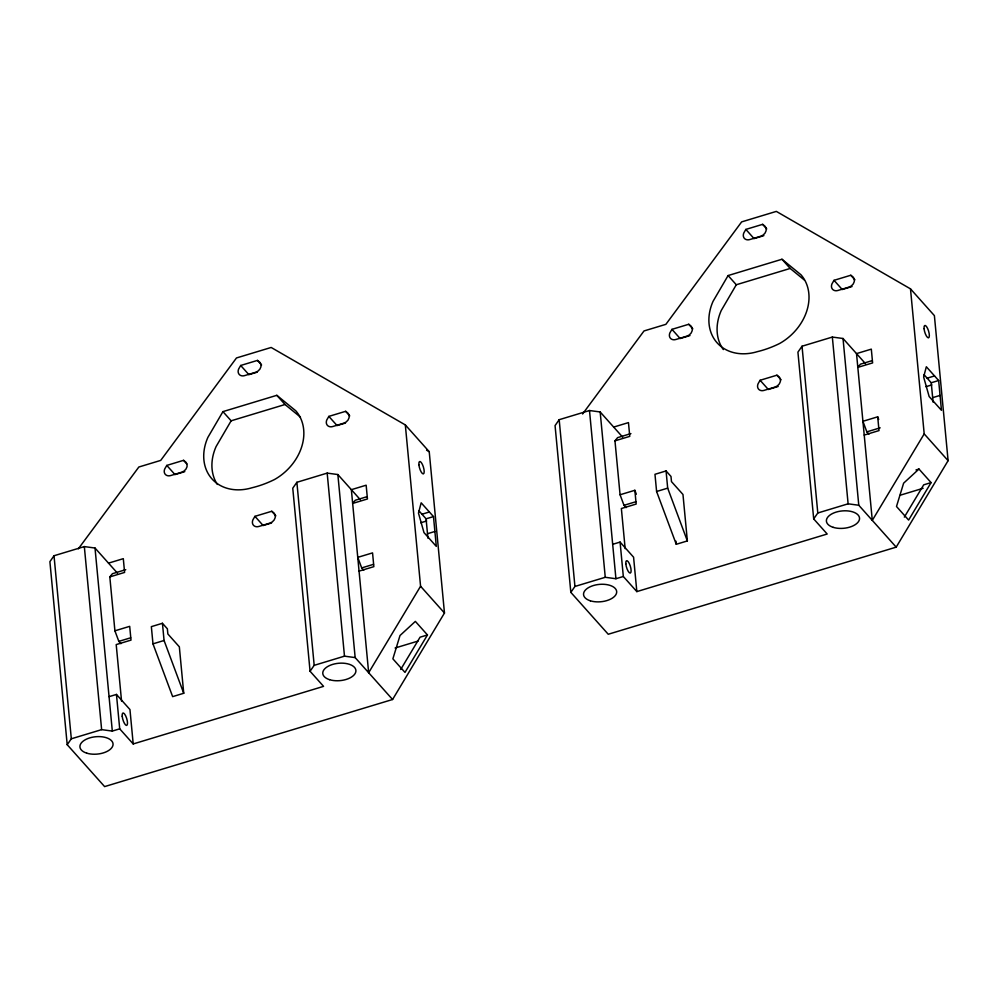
<?xml version="1.0" encoding="UTF-8"?>
<svg xmlns="http://www.w3.org/2000/svg" width="998" height="998" viewBox="0 0 998 998"><rect width="100%" height="100%" fill="white"/><g stroke="black" fill="none" stroke-linecap="round" stroke-linejoin="round"><path stroke-width="1.5" d="M166.791 465.417L164.782 468.848A6.487 5.165 -41.8 0 0 165.294 474.362A6.487 5.165 -41.8 0 0 170.683 475.559L181.773 472.204A6.487 5.165 -41.8 0 0 186.115 462.398L183.582 460.328L166.791 465.417L174.987 474.599L184.792 471.642M240.693 365.48L238.684 368.923A6.487 5.165 -41.8 0 0 239.208 374.425A6.487 5.165 -41.8 0 0 244.585 375.622L255.675 372.279A6.487 5.165 -41.8 0 0 260.016 362.461L257.484 360.403L240.693 365.48L248.901 374.662L257.297 372.129M222.941 411.625L207.871 437.411A48.69 38.697 -41.8 0 0 252.145 487.723A95.122 75.586 -41.8 0 0 274.575 479.489A48.69 38.697 -41.8 0 0 295.795 410.814L276.82 395.32L222.941 411.625L231.137 420.807L285.029 404.514L300.435 417.102M231.137 420.807L216.067 446.605A48.69 38.697 -41.8 0 0 217.339 484.442M254.939 516.34L252.943 519.758A6.487 5.165 -41.8 0 0 253.467 525.272A6.487 5.165 -41.8 0 0 258.844 526.47L269.934 523.114A6.487 5.165 -41.8 0 0 274.275 513.309L271.768 511.263L254.939 516.34L263.148 525.534L271.556 522.989M328.853 416.391L326.845 419.834A6.487 5.165 -41.8 0 0 327.369 425.335A6.487 5.165 -41.8 0 0 332.746 426.533L343.836 423.177A6.487 5.165 -41.8 0 0 348.177 413.372L345.657 411.313L328.853 416.391L337.062 425.572L345.458 423.04M671.953 329.352L669.932 332.796A6.487 5.165 -41.8 0 0 670.456 338.297A6.487 5.165 -41.8 0 0 675.846 339.495L686.936 336.151A6.487 5.165 -41.8 0 0 691.277 326.334L688.745 324.275L671.953 329.352L680.149 338.534L689.955 335.577M745.855 229.415L743.847 232.858A6.487 5.165 -41.8 0 0 744.358 238.36A6.487 5.165 -41.8 0 0 749.748 239.57L760.838 236.214A6.487 5.165 -41.8 0 0 765.179 226.409L762.647 224.338L745.855 229.415L754.051 238.609L763.857 235.64M728.091 275.56L713.034 301.359A48.69 38.697 -41.8 0 0 757.307 351.67A95.122 75.586 -41.8 0 0 779.737 343.437A48.69 38.697 -41.8 0 0 800.957 274.762L781.983 259.255L728.091 275.56L736.299 284.754L790.191 268.45L804.413 280.064M736.299 284.754L721.23 310.54A48.69 38.697 -41.8 0 0 723.338 349.574M760.102 380.275L758.106 383.706A6.487 5.165 -41.8 0 0 758.617 389.208A6.487 5.165 -41.8 0 0 764.006 390.405L775.097 387.049A6.487 5.165 -41.8 0 0 779.438 377.244L776.931 375.198L760.102 380.275L768.31 389.469L778.128 386.5M834.016 280.326L832.008 283.769A6.487 5.165 -41.8 0 0 832.532 289.27A6.487 5.165 -41.8 0 0 837.908 290.48L848.999 287.125A6.487 5.165 -41.8 0 0 853.34 277.307L850.807 275.248L834.016 280.326L842.225 289.52L852.018 286.551M78.343 548.825L138.847 467.014L160.715 460.402L236.476 357.958L271.169 347.466L405.325 424.923L420.57 586.238L368.661 672.727L351.358 489.681L366.154 485.203L367.451 498.963L352.668 503.441L355.3 500.235L367.127 496.655M400.697 669.471L420.071 637.186L427.468 634.953L415.355 621.392L400.011 635.514L392.875 658.842L404.988 672.403L427.468 634.953M117.477 573.176L95.01 548.027L84.331 546.592L54.017 555.749L49.9 561.662L67.203 744.708L104.615 786.599L392.576 699.498L444.472 613.009L429.227 451.695L405.325 424.923M582.582 414.008L644.009 330.949L665.878 324.338L741.639 221.893L776.332 211.401L910.488 288.859L924.198 433.893L872.289 520.382L856.521 353.616L871.316 349.138L872.614 362.91L857.831 367.376L860.463 364.17L872.289 360.59M904.325 517.126L923.699 484.841L931.084 482.608L918.971 469.048L915.989 469.946M931.084 482.608L908.617 520.058L896.491 506.485L903.627 483.169L918.971 469.048M622.64 437.112L600.172 411.962L589.494 410.527L559.179 419.696L555.063 425.597L570.831 592.363L608.244 634.254L896.192 547.141L948.1 460.664L934.39 315.63L910.488 288.859M67.203 744.708L71.32 738.794L101.634 729.638L112.312 731.072L119.71 728.839L133.208 743.947L323.564 686.362L310.066 671.255L292.763 488.209L296.88 482.296L327.182 473.114L337.86 474.549L360.328 499.711M310.066 671.255L314.183 665.342L344.485 656.16L355.163 657.595L392.576 699.498M570.831 592.363L574.935 586.45L605.262 577.293L615.928 578.728L623.326 576.495L636.836 591.602L827.192 534.017L813.694 518.91L797.926 352.144L802.03 346.231L832.344 337.062L843.023 338.497L865.491 363.659M813.694 518.91L817.799 512.997L848.113 503.815L858.779 505.25L896.192 547.141M120.908 643.685L118.837 641.377L114.907 630.823L109.817 576.906L112.437 573.7L125.748 569.671M626.07 507.633L624 505.312L620.07 494.759L614.968 440.842L617.6 437.635L630.911 433.606M108.52 563.134L123.303 558.668L124.6 572.428L109.817 576.906M613.67 427.082L628.466 422.603L629.763 436.363L614.968 440.842M421.979 514.232L429.377 511.986M418.911 510.789L426.084 518.823L433.481 516.59L436.301 546.38L423.988 532.608L418.474 513.109L421.168 502.805L433.481 516.59M420.732 522.765L426.657 520.981M927.142 378.167L934.54 375.934M427.493 533.718L434.891 531.485M924.073 374.724L931.246 382.758L938.644 380.525L941.463 410.315L929.15 396.543L923.637 377.044L926.331 366.74L938.644 380.525M114.907 630.823L129.69 626.345L131 640.117L116.205 644.583L121.556 701.095M925.895 386.7L931.808 384.916M162.437 623.288L151.347 626.644L152.981 643.847L172.642 696.629L183.732 693.273L179.341 646.829L167.851 633.967L167.365 628.802L162.437 623.288L164.071 640.491L183.732 693.273M666.065 470.944L654.975 474.3L656.597 491.503L676.27 544.284L687.36 540.928L682.969 494.484L671.479 481.622L670.993 476.458L666.065 470.944L667.687 488.147L687.36 540.928M118.837 641.377L130.676 637.797M359.068 571.118L373.851 566.652L372.553 552.892L357.758 557.358L361.7 567.912L373.526 564.344M932.656 397.653L940.054 395.42M620.07 494.759L634.853 490.292L636.337 494.247M878.689 419.459L877.704 416.827L862.921 421.293L866.85 431.86L868.921 434.167M152.981 643.847L164.071 640.491M656.597 491.503L667.687 488.147M624 505.312L635.838 501.745M866.85 431.86L880.161 427.83M864.218 435.066L879.013 430.587L877.704 416.827M109.056 696.666L116.454 694.433L129.952 709.541L133.208 743.947M612.685 544.322L620.082 542.076L633.58 557.196L636.836 591.602M395.096 648.014L418.062 641.065M900.146 495.233L923.125 488.284M426.583 450.16L429.227 451.695M850.807 275.248L854.912 279.839M762.647 224.338L766.751 228.929M781.983 259.255L790.191 268.45M924.198 433.893L948.1 460.664M776.931 375.198L781.035 379.789M688.745 324.275L692.849 328.866M345.657 411.313L349.749 415.904M257.484 360.403L261.588 364.994M276.82 395.32L285.029 404.514M420.57 586.238L444.472 613.009M361.7 567.912L363.759 570.22M271.768 511.263L275.872 515.854M183.582 460.328L186.663 463.783M931.246 382.758L933.08 402.132M843.023 338.497L858.779 505.25M832.344 337.062L848.113 503.815M802.03 346.231L817.799 512.997M675.97 541.19L676.27 544.284M634.853 490.292L636.163 504.052L621.367 508.518L625.16 548.638M620.082 542.076L623.326 576.495M600.172 411.962L615.928 578.728M589.494 410.527L605.262 577.293M559.179 419.696L574.935 586.45M426.084 518.823L427.917 538.184M337.86 474.549L355.163 657.595M327.182 473.114L344.485 656.16M296.88 482.296L314.183 665.342M116.454 694.433L119.71 728.839M95.01 548.027L112.312 731.072M84.331 546.592L101.634 729.638M54.017 555.749L71.32 738.794M86.726 753.153A16.642 8.72 -5.4 0 0 112.974 745.207A16.642 8.72 -5.4 0 0 89.758 737.884A16.642 8.72 -5.4 0 0 86.726 753.153M329.577 679.688A16.642 8.72 -5.4 0 0 355.824 671.754A16.642 8.72 -5.4 0 0 332.608 664.419A16.642 8.72 -5.4 0 0 329.577 679.688M122.205 716.252A6.487 1.996 73.2 0 0 126.596 725.421A6.487 1.996 73.2 0 0 125.698 715.89A6.487 1.996 73.2 0 0 122.205 716.252M418.898 464.731A6.487 1.996 73.2 0 0 423.277 473.913A6.487 1.996 73.2 0 0 422.379 464.369A6.487 1.996 73.2 0 0 418.898 464.731M590.342 600.808A16.642 8.72 -5.4 0 0 616.602 592.862A16.642 8.72 -5.4 0 0 593.386 585.539A16.642 8.72 -5.4 0 0 590.342 600.808M833.193 527.343A16.642 8.72 -5.4 0 0 859.453 519.409A16.642 8.72 -5.4 0 0 836.237 512.074A16.642 8.72 -5.4 0 0 833.193 527.343M924.061 328.666A6.487 1.996 73.2 0 0 928.439 337.848A6.487 1.996 73.2 0 0 927.541 328.317A6.487 1.996 73.2 0 0 924.061 328.666M625.833 563.907A6.487 1.996 73.2 0 0 630.212 573.077A6.487 1.996 73.2 0 0 629.314 563.546A6.487 1.996 73.2 0 0 625.833 563.907"/></g></svg>
